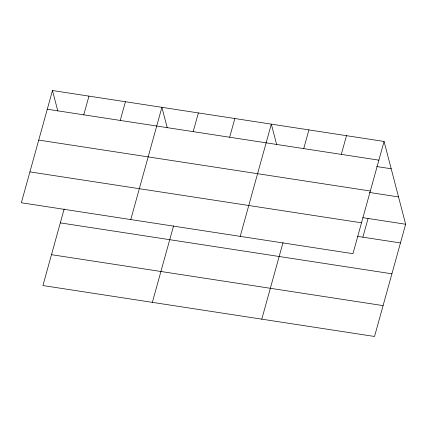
<?xml version="1.0" encoding="UTF-8"?>
<svg xmlns="http://www.w3.org/2000/svg" width="427" height="427" viewBox="0 0 427 427"><rect width="100%" height="100%" fill="white"/><g stroke="black" fill="none" stroke-linecap="round" stroke-linejoin="round"><path stroke-width="0.64" d="M52.473 90.524L21.35 202.756L352.948 253.681L384.07 141.449L52.473 90.524L57.816 111.02M83.761 114.826L88.949 96.128M64.151 209.027L42.93 285.551L374.527 336.476L405.65 224.244L384.07 141.449M120.238 120.43L125.426 101.727M130.779 219.558L161.902 107.332L167.24 127.822M193.191 131.633L198.379 112.931M152.354 302.353L173.575 225.835M229.667 137.232L234.855 118.535M240.204 236.366L271.326 124.134L276.669 144.63M303.725 148.607L308.908 129.909M261.783 319.161L283.005 242.637M341.306 154.382L346.489 135.679M362.881 237.172L368.069 218.475M47.29 109.227L378.888 160.152M376.689 166.546L391.191 168.772M38.729 140.088L370.326 191.013M369.52 192.47L398.53 196.922M362.795 217.663L405.65 224.244M29.911 171.889L361.509 222.814M357.607 236.366L400.462 242.947M60.308 222.883L391.906 273.808M51.486 254.684L383.083 305.609"/></g></svg>
